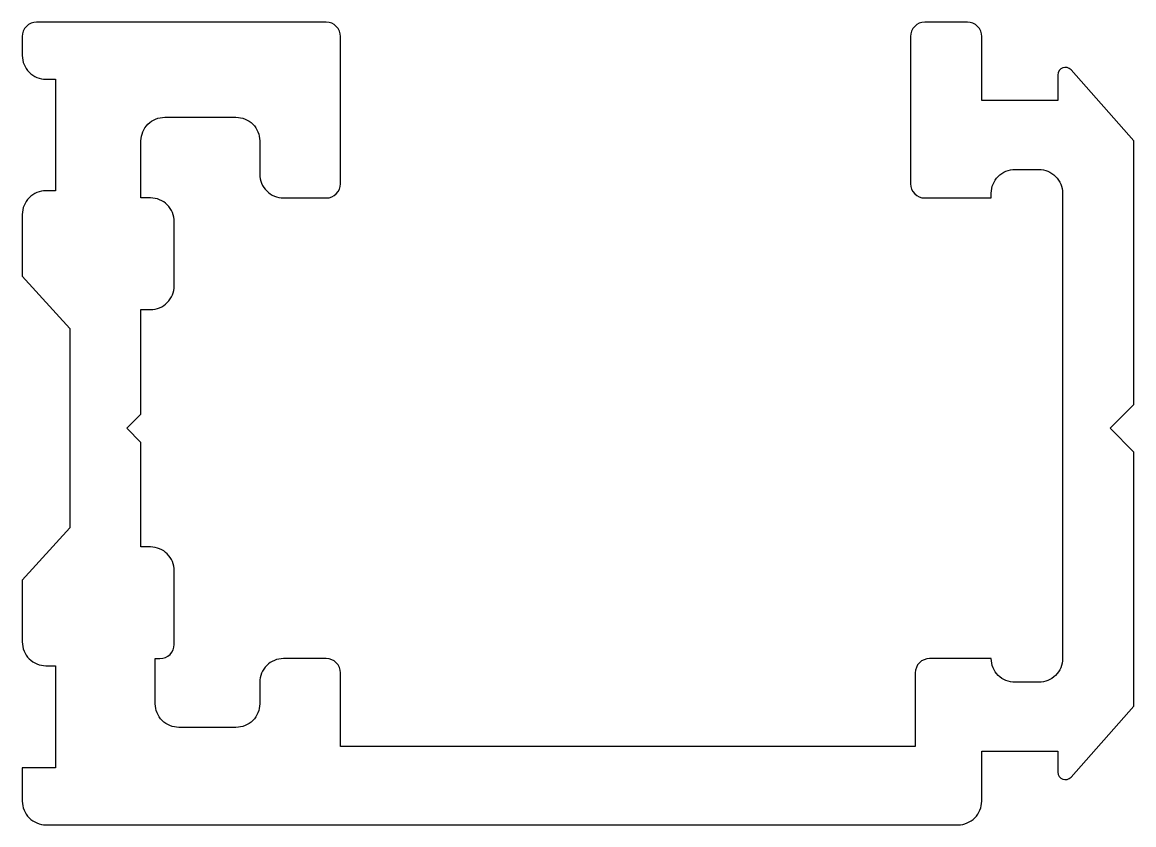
# Model space of a CAD drawing. Extents: x 952.4 to 975.8, y -3.8 to 13.1.
import ezdxf

# ---------------------------------------------------------------- set-up
doc = ezdxf.new("R2010")
doc.units = 0
doc.header["$LTSCALE"] = 15
doc.layers.get('0').update_dxf_attribs({"linetype": 'CONTINUOUS'})

msp = doc.modelspace()

# ---------------------------------------------------------------- linework, layer by layer
at = {"flags": 128}
msp.add_lwpolyline([(974.27, -0.299, -0.414214), (973.77, -0.799), (973.27, -0.799, -0.414214), (972.77, -0.299), (971.47, -0.299, 0.414214), (971.17, -0.599), (971.17, -2.149), (959.07, -2.149), (959.07, -0.599, 0.414214), (958.77, -0.299), (957.87, -0.299, 0.414215), (957.37, -0.799), (957.37, -1.249, -0.414214), (956.87, -1.749), (955.67, -1.749, -0.414214), (955.17, -1.249), (955.17, -0.299), (955.27, -0.299, 0.414214), (955.57, 0.001), (955.57, 1.551, 0.414214), (955.07, 2.051), (954.87, 2.051), (954.87, 4.251), (954.57, 4.551), (954.87, 4.851), (954.87, 7.051), (955.07, 7.051, 0.414214), (955.57, 7.551), (955.57, 8.901, 0.414214), (955.07, 9.401), (954.87, 9.401), (954.87, 10.601, -0.414214), (955.37, 11.101), (956.87, 11.101, -0.414214), (957.37, 10.601), (957.37, 9.901, 0.414214), (957.87, 9.401), (958.77, 9.401, 0.414214), (959.07, 9.701), (959.07, 12.801, 0.414214), (958.77, 13.101), (952.67, 13.101, 0.414214), (952.37, 12.801), (952.37, 12.401, 0.414214), (952.87, 11.901), (953.07, 11.901), (953.07, 9.551), (952.87, 9.551, 0.414214), (952.37, 9.051), (952.37, 7.751), (953.37, 6.651), (953.37, 2.451), (952.37, 1.351), (952.37, 0.051, 0.414214), (952.87, -0.449), (953.07, -0.449), (953.07, -2.599), (952.37, -2.599), (952.37, -3.299, 0.414214), (952.87, -3.799), (972.07, -3.799, 0.414214), (972.57, -3.299), (972.57, -2.249), (974.17, -2.249), (974.17, -2.689, 0.690972), (974.45, -2.794), (975.77, -1.299), (975.77, 4.051), (975.27, 4.551), (975.77, 5.051), (975.77, 10.601), (974.45, 12.097, 0.690974), (974.17, 11.991), (974.17, 11.451), (972.57, 11.451), (972.57, 12.801, 0.414214), (972.27, 13.101), (971.37, 13.101, 0.414214), (971.07, 12.801), (971.07, 9.701, 0.414214), (971.37, 9.401), (972.77, 9.401), (972.77, 9.501, -0.414214), (973.27, 10.001), (973.77, 10.001, -0.414214), (974.27, 9.501), (974.27, -0.299)], format="xyb", dxfattribs=at)

doc.saveas('drawing.dxf')
